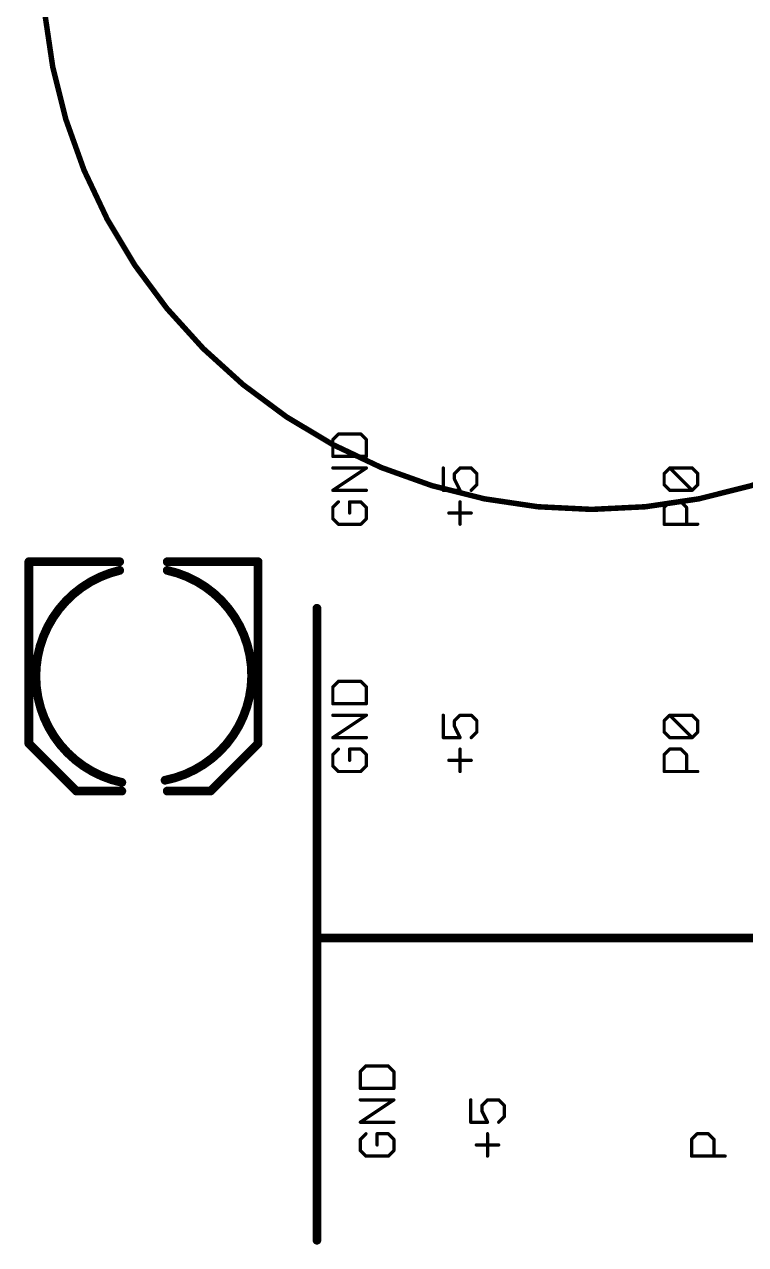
# Model space of a CAD drawing. Extents: x -0.1 to 97.9, y 0.5 to 99.
# Drawn here: x 63.09 to 79.76, y 41.81 to 70.01 of the extents above; entities that cross this region are included whole.
import ezdxf

# ---------------------------------------------------------------- set-up
doc = ezdxf.new("R2010")
doc.units = 0
doc.layers.add('21', color=253, linetype='CONTINUOUS')

msp = doc.modelspace()

# ---------------------------------------------------------------- linework, layer by layer
at = {"layer": '21'}
for points, const_width in [([(76.2, 58.801, 1), (76.2, 84.201, 1), (76.2, 58.801)], 0.127), ([(70.2367, 60.4128, 1), (70.1986, 60.4128)], 0.0381), ([(70.2042, 60.4262, 1), (70.2311, 60.3993)], 0.0381), ([(70.3469, 60.5611, 1), (70.3469, 60.523)], 0.0381), ([(70.3603, 60.5285, 1), (70.3334, 60.5555)], 0.0381), ([(70.8772, 60.5555, 1), (70.8503, 60.5285)], 0.0381), ([(70.8638, 60.523, 1), (70.8638, 60.5611)], 0.0381), ([(71.0121, 60.4128, 1), (70.974, 60.4128)], 0.0381), ([(70.9795, 60.3993, 1), (71.0065, 60.4262)], 0.0381), ([(70.2176, 60.0441, 1), (70.2176, 60.006)], 0.0381), ([(70.2176, 59.7776, 1), (70.2176, 59.7395)], 0.0381), ([(70.1986, 60.0251, 1), (70.2367, 60.0251)], 0.0381), ([(70.974, 60.0251, 1), (71.0121, 60.0251)], 0.0381), ([(71.0036, 59.7427, 1), (70.9824, 59.7744)], 0.0381), ([(70.993, 60.006, 1), (70.993, 60.0441)], 0.0381), ([(70.993, 59.7395, 1), (70.993, 59.7776)], 0.0381), ([(72.7894, 59.7585, 1), (72.7513, 59.7585)], 0.0381), ([(73.158, 59.7776, 1), (73.158, 59.7395)], 0.0381), ([(73.1715, 59.745, 1), (73.1445, 59.772)], 0.0381), ([(73.4299, 59.772, 1), (73.403, 59.745)], 0.0381), ([(73.4165, 59.7395, 1), (73.4165, 59.7776)], 0.0381), ([(78.0184, 59.772, 1), (77.9915, 59.745)], 0.0381), ([(78.005, 59.7776, 1), (78.005, 59.7395)], 0.0381), ([(78.0184, 59.745, 1), (77.9915, 59.772)], 0.0381), ([(78.5353, 59.772, 1), (78.5084, 59.745)], 0.0381), ([(78.5219, 59.7395, 1), (78.5219, 59.7776)], 0.0381), ([(73.0478, 59.6293, 1), (73.0097, 59.6293)], 0.0381), ([(73.0153, 59.6427, 1), (73.0423, 59.6158)], 0.0381), ([(73.0458, 59.5086, 1), (73.0118, 59.4915)], 0.0381), ([(73.0097, 59.5001, 1), (73.0478, 59.5001)], 0.0381), ([(73.5647, 59.6293, 1), (73.5267, 59.6293)], 0.0381), ([(73.5322, 59.6158, 1), (73.5592, 59.6427)], 0.0381), ([(77.8948, 59.6293, 1), (77.8567, 59.6293)], 0.0381), ([(77.8623, 59.6427, 1), (77.8892, 59.6158)], 0.0381), ([(78.6701, 59.6293, 1), (78.6321, 59.6293)], 0.0381), ([(78.6376, 59.6158, 1), (78.6646, 59.6427)], 0.0381), ([(70.2176, 59.2606, 1), (70.2176, 59.2225)], 0.0381), ([(70.2071, 59.2574, 1), (70.2282, 59.2257)], 0.0381), ([(70.993, 59.2225, 1), (70.993, 59.2606)], 0.0381), ([(72.7703, 59.2606, 1), (72.7703, 59.2225)], 0.0381), ([(72.7513, 59.2416, 1), (72.7894, 59.2416)], 0.0381), ([(73.141, 59.2331, 1), (73.1751, 59.2501)], 0.0381), ([(73.158, 59.2225, 1), (73.158, 59.2606)], 0.0381), ([(73.403, 59.2551, 1), (73.4299, 59.2281)], 0.0381), ([(73.5267, 59.3708, 1), (73.5647, 59.3708)], 0.0381), ([(73.5592, 59.3574, 1), (73.5322, 59.3843)], 0.0381), ([(77.8892, 59.3843, 1), (77.8623, 59.3574)], 0.0381), ([(77.8567, 59.3708, 1), (77.8948, 59.3708)], 0.0381), ([(78.005, 59.2606, 1), (78.005, 59.2225)], 0.0381), ([(77.9915, 59.2281, 1), (78.0184, 59.2551)], 0.0381), ([(78.5084, 59.2551, 1), (78.5353, 59.2281)], 0.0381), ([(78.5084, 59.2281, 1), (78.5353, 59.2551)], 0.0381), ([(78.5219, 59.2225, 1), (78.5219, 59.2606)], 0.0381), ([(78.6321, 59.3708, 1), (78.6701, 59.3708)], 0.0381), ([(78.6646, 59.3574, 1), (78.6376, 59.3843)], 0.0381), ([(70.3603, 58.9615, 1), (70.3334, 58.9885)], 0.0381), ([(70.6053, 58.9941, 1), (70.6053, 58.956)], 0.0381), ([(70.6244, 58.975, 1), (70.5863, 58.975)], 0.0381), ([(70.8772, 58.9885, 1), (70.8503, 58.9615)], 0.0381), ([(70.8638, 58.956, 1), (70.8638, 58.9941)], 0.0381), ([(73.1771, 58.975, 1), (73.139, 58.975)], 0.0381), ([(78.005, 58.9941, 1), (78.005, 58.956)], 0.0381), ([(78.0184, 58.9615, 1), (77.9915, 58.9885)], 0.0381), ([(78.2769, 58.9885, 1), (78.2499, 58.9615)], 0.0381), ([(78.2634, 58.956, 1), (78.2634, 58.9941)], 0.0381), ([(70.2042, 58.8593, 1), (70.2311, 58.8323)], 0.0381), ([(70.2367, 58.8458, 1), (70.1986, 58.8458)], 0.0381), ([(70.5863, 58.7166, 1), (70.6244, 58.7166)], 0.0381), ([(71.0121, 58.8458, 1), (70.974, 58.8458)], 0.0381), ([(70.9795, 58.8323, 1), (71.0065, 58.8593)], 0.0381), ([(72.8996, 58.7356, 1), (72.8996, 58.6975)], 0.0381), ([(73.4165, 58.6975, 1), (73.4165, 58.7356)], 0.0381), ([(77.8623, 58.8593, 1), (77.8892, 58.8323)], 0.0381), ([(77.8948, 58.8458, 1), (77.8567, 58.8458)], 0.0381), ([(78.4117, 58.8458, 1), (78.3736, 58.8458)], 0.0381), ([(78.3792, 58.8323, 1), (78.4061, 58.8593)], 0.0381), ([(70.2311, 58.6008, 1), (70.2042, 58.5739)], 0.0381), ([(70.1986, 58.5873, 1), (70.2367, 58.5873)], 0.0381), ([(70.3469, 58.4772, 1), (70.3469, 58.4391)], 0.0381), ([(70.3334, 58.4446, 1), (70.3603, 58.4716)], 0.0381), ([(70.8503, 58.4716, 1), (70.8772, 58.4446)], 0.0381), ([(70.8638, 58.4391, 1), (70.8638, 58.4772)], 0.0381), ([(70.974, 58.5873, 1), (71.0121, 58.5873)], 0.0381), ([(71.0065, 58.5739, 1), (70.9795, 58.6008)], 0.0381), ([(73.139, 58.4581, 1), (73.1771, 58.4581)], 0.0381), ([(77.8757, 58.4772, 1), (77.8757, 58.4391)], 0.0381), ([(77.8567, 58.4581, 1), (77.8948, 58.4581)], 0.0381), ([(78.3736, 58.4581, 1), (78.4117, 58.4581)], 0.0381), ([(78.6511, 58.4391, 1), (78.6511, 58.4772)], 0.0381), ([(63.2408, 57.591, 1), (63.1392, 57.591)], 0.1016), ([(63.19, 57.6418, 1), (63.19, 57.5402)], 0.1016), ([(65.29, 57.5402, 1), (65.29, 57.6418)], 0.1016), ([(66.39, 57.6418, 1), (66.39, 57.5402)], 0.1016), ([(68.5408, 57.591, 1), (68.4392, 57.591)], 0.1016), ([(68.49, 57.5402, 1), (68.49, 57.6418)], 0.1016), ([(65.29, 57.391, 0.8004), (65.34, 52.491)], 0.2032), ([(65.3016, 57.3415, 1), (65.2784, 57.4405)], 0.1016), ([(66.34, 52.541, 0.8148), (66.39, 57.391)], 0.2032), ([(66.4008, 57.4406, 1), (66.3792, 57.3414)], 0.1016), ([(69.9008, 56.515, 1), (69.7992, 56.515)], 0.1016), ([(70.2367, 54.6978, 1), (70.1986, 54.6978)], 0.0381), ([(70.2042, 54.7112, 1), (70.2311, 54.6843)], 0.0381), ([(70.3469, 54.8461, 1), (70.3469, 54.808)], 0.0381), ([(70.3603, 54.8135, 1), (70.3334, 54.8405)], 0.0381), ([(70.8772, 54.8405, 1), (70.8503, 54.8135)], 0.0381), ([(70.8638, 54.808, 1), (70.8638, 54.8461)], 0.0381), ([(71.0121, 54.6978, 1), (70.974, 54.6978)], 0.0381), ([(70.9795, 54.6843, 1), (71.0065, 54.7112)], 0.0381), ([(70.2176, 54.3291, 1), (70.2176, 54.291)], 0.0381), ([(70.1986, 54.3101, 1), (70.2367, 54.3101)], 0.0381), ([(70.974, 54.3101, 1), (71.0121, 54.3101)], 0.0381), ([(70.993, 54.291, 1), (70.993, 54.3291)], 0.0381), ([(70.2176, 54.0626, 1), (70.2176, 54.0245)], 0.0381), ([(71.0036, 54.0277, 1), (70.9824, 54.0594)], 0.0381), ([(70.993, 54.0245, 1), (70.993, 54.0626)], 0.0381), ([(72.7894, 54.0435, 1), (72.7513, 54.0435)], 0.0381), ([(73.0478, 53.9143, 1), (73.0097, 53.9143)], 0.0381), ([(73.0153, 53.9277, 1), (73.0423, 53.9008)], 0.0381), ([(73.158, 54.0626, 1), (73.158, 54.0245)], 0.0381), ([(73.1715, 54.03, 1), (73.1445, 54.057)], 0.0381), ([(73.4299, 54.057, 1), (73.403, 54.03)], 0.0381), ([(73.4165, 54.0245, 1), (73.4165, 54.0626)], 0.0381), ([(73.5647, 53.9143, 1), (73.5267, 53.9143)], 0.0381), ([(73.5322, 53.9008, 1), (73.5592, 53.9277)], 0.0381), ([(77.8948, 53.9143, 1), (77.8567, 53.9143)], 0.0381), ([(77.8623, 53.9277, 1), (77.8892, 53.9008)], 0.0381), ([(78.0184, 54.057, 1), (77.9915, 54.03)], 0.0381), ([(78.005, 54.0626, 1), (78.005, 54.0245)], 0.0381), ([(78.0184, 54.03, 1), (77.9915, 54.057)], 0.0381), ([(78.5353, 54.057, 1), (78.5084, 54.03)], 0.0381), ([(78.5219, 54.0245, 1), (78.5219, 54.0626)], 0.0381), ([(78.6701, 53.9143, 1), (78.6321, 53.9143)], 0.0381), ([(78.6376, 53.9008, 1), (78.6646, 53.9277)], 0.0381), ([(73.0458, 53.7936, 1), (73.0118, 53.7765)], 0.0381), ([(73.0097, 53.7851, 1), (73.0478, 53.7851)], 0.0381), ([(73.5267, 53.6558, 1), (73.5647, 53.6558)], 0.0381), ([(73.5592, 53.6424, 1), (73.5322, 53.6693)], 0.0381), ([(77.8892, 53.6693, 1), (77.8623, 53.6424)], 0.0381), ([(77.8567, 53.6558, 1), (77.8948, 53.6558)], 0.0381), ([(78.6321, 53.6558, 1), (78.6701, 53.6558)], 0.0381), ([(78.6646, 53.6424, 1), (78.6376, 53.6693)], 0.0381), ([(63.2259, 53.4269, 1), (63.1541, 53.3551)], 0.1016), ([(63.1392, 53.391, 1), (63.2408, 53.391)], 0.1016), ([(68.4392, 53.391, 1), (68.5408, 53.391)], 0.1016), ([(68.5259, 53.3551, 1), (68.4541, 53.4269)], 0.1016), ([(70.2176, 53.5456, 1), (70.2176, 53.5075)], 0.0381), ([(70.2071, 53.5424, 1), (70.2282, 53.5107)], 0.0381), ([(70.993, 53.5075, 1), (70.993, 53.5456)], 0.0381), ([(72.7703, 53.5456, 1), (72.7703, 53.5075)], 0.0381), ([(72.7513, 53.5266, 1), (72.7894, 53.5266)], 0.0381), ([(73.141, 53.5181, 1), (73.1751, 53.5351)], 0.0381), ([(73.158, 53.5075, 1), (73.158, 53.5456)], 0.0381), ([(73.403, 53.5401, 1), (73.4299, 53.5131)], 0.0381), ([(78.005, 53.5456, 1), (78.005, 53.5075)], 0.0381), ([(77.9915, 53.5131, 1), (78.0184, 53.5401)], 0.0381), ([(78.5084, 53.5401, 1), (78.5353, 53.5131)], 0.0381), ([(78.5084, 53.5131, 1), (78.5353, 53.5401)], 0.0381), ([(78.5219, 53.5075, 1), (78.5219, 53.5456)], 0.0381), ([(70.2042, 53.1443, 1), (70.2311, 53.1173)], 0.0381), ([(70.2367, 53.1308, 1), (70.1986, 53.1308)], 0.0381), ([(70.3603, 53.2465, 1), (70.3334, 53.2735)], 0.0381), ([(70.6053, 53.2791, 1), (70.6053, 53.241)], 0.0381), ([(70.6244, 53.26, 1), (70.5863, 53.26)], 0.0381), ([(70.5863, 53.0016, 1), (70.6244, 53.0016)], 0.0381), ([(70.8772, 53.2735, 1), (70.8503, 53.2465)], 0.0381), ([(70.8638, 53.241, 1), (70.8638, 53.2791)], 0.0381), ([(71.0121, 53.1308, 1), (70.974, 53.1308)], 0.0381), ([(70.9795, 53.1173, 1), (71.0065, 53.1443)], 0.0381), ([(72.8996, 53.0206, 1), (72.8996, 52.9825)], 0.0381), ([(73.1771, 53.26, 1), (73.139, 53.26)], 0.0381), ([(73.4165, 52.9825, 1), (73.4165, 53.0206)], 0.0381), ([(77.8623, 53.1443, 1), (77.8892, 53.1173)], 0.0381), ([(77.8948, 53.1308, 1), (77.8567, 53.1308)], 0.0381), ([(78.005, 53.2791, 1), (78.005, 53.241)], 0.0381), ([(78.0184, 53.2465, 1), (77.9915, 53.2735)], 0.0381), ([(78.2769, 53.2735, 1), (78.2499, 53.2465)], 0.0381), ([(78.2634, 53.241, 1), (78.2634, 53.2791)], 0.0381), ([(78.4117, 53.1308, 1), (78.3736, 53.1308)], 0.0381), ([(78.3792, 53.1173, 1), (78.4061, 53.1443)], 0.0381), ([(70.2311, 52.8858, 1), (70.2042, 52.8589)], 0.0381), ([(70.1986, 52.8723, 1), (70.2367, 52.8723)], 0.0381), ([(70.3469, 52.7622, 1), (70.3469, 52.7241)], 0.0381), ([(70.3334, 52.7296, 1), (70.3603, 52.7566)], 0.0381), ([(70.8503, 52.7566, 1), (70.8772, 52.7296)], 0.0381), ([(70.8638, 52.7241, 1), (70.8638, 52.7622)], 0.0381), ([(70.974, 52.8723, 1), (71.0121, 52.8723)], 0.0381), ([(71.0065, 52.8589, 1), (70.9795, 52.8858)], 0.0381), ([(73.139, 52.7431, 1), (73.1771, 52.7431)], 0.0381), ([(77.8757, 52.7622, 1), (77.8757, 52.7241)], 0.0381), ([(77.8567, 52.7431, 1), (77.8948, 52.7431)], 0.0381), ([(78.3736, 52.7431, 1), (78.4117, 52.7431)], 0.0381), ([(78.6511, 52.7241, 1), (78.6511, 52.7622)], 0.0381), ([(65.3294, 52.4413, 1), (65.3506, 52.5407)], 0.1016), ([(66.3303, 52.5909, 1), (66.3497, 52.4911)], 0.1016), ([(64.29, 52.3418, 1), (64.29, 52.2402)], 0.1016), ([(64.2541, 52.2551, 1), (64.3259, 52.3269)], 0.1016), ([(65.34, 52.2402, 1), (65.34, 52.3418)], 0.1016), ([(66.39, 52.3418, 1), (66.39, 52.2402)], 0.1016), ([(67.3541, 52.3269, 1), (67.4259, 52.2551)], 0.1016), ([(67.39, 52.2402, 1), (67.39, 52.3418)], 0.1016), ([(69.9008, 48.895, 1), (69.7992, 48.895)], 0.1016), ([(69.85, 48.9458, 1), (69.85, 48.8442)], 0.1016), ([(69.7992, 48.895, 1), (69.9008, 48.895)], 0.1016), ([(70.9819, 45.9561, 1), (70.9819, 45.918)], 0.0381), ([(70.9953, 45.9235, 1), (70.9684, 45.9505)], 0.0381), ([(71.5122, 45.9505, 1), (71.4853, 45.9235)], 0.0381), ([(71.4988, 45.918, 1), (71.4988, 45.9561)], 0.0381), ([(70.8717, 45.8078, 1), (70.8336, 45.8078)], 0.0381), ([(70.8392, 45.8212, 1), (70.8661, 45.7943)], 0.0381), ([(71.647, 45.8078, 1), (71.609, 45.8078)], 0.0381), ([(71.6145, 45.7943, 1), (71.6415, 45.8212)], 0.0381), ([(70.8526, 45.4391, 1), (70.8526, 45.401)], 0.0381), ([(70.8336, 45.4201, 1), (70.8717, 45.4201)], 0.0381), ([(71.609, 45.4201, 1), (71.647, 45.4201)], 0.0381), ([(71.628, 45.401, 1), (71.628, 45.4391)], 0.0381), ([(70.8526, 45.1726, 1), (70.8526, 45.1345)], 0.0381), ([(71.6386, 45.1377, 1), (71.6174, 45.1694)], 0.0381), ([(71.628, 45.1345, 1), (71.628, 45.1726)], 0.0381), ([(73.4244, 45.1535, 1), (73.3863, 45.1535)], 0.0381), ([(73.793, 45.1726, 1), (73.793, 45.1345)], 0.0381), ([(73.8065, 45.14, 1), (73.7795, 45.167)], 0.0381), ([(74.0649, 45.167, 1), (74.038, 45.14)], 0.0381), ([(74.0515, 45.1345, 1), (74.0515, 45.1726)], 0.0381), ([(73.6828, 45.0243, 1), (73.6447, 45.0243)], 0.0381), ([(73.6503, 45.0377, 1), (73.6773, 45.0108)], 0.0381), ([(73.6808, 44.9036, 1), (73.6468, 44.8865)], 0.0381), ([(73.6447, 44.8951, 1), (73.6828, 44.8951)], 0.0381), ([(74.1997, 45.0243, 1), (74.1617, 45.0243)], 0.0381), ([(74.1672, 45.0108, 1), (74.1942, 45.0377)], 0.0381), ([(70.8526, 44.6556, 1), (70.8526, 44.6175)], 0.0381), ([(70.8421, 44.6524, 1), (70.8632, 44.6207)], 0.0381), ([(71.628, 44.6175, 1), (71.628, 44.6556)], 0.0381), ([(73.4053, 44.6556, 1), (73.4053, 44.6175)], 0.0381), ([(73.3863, 44.6366, 1), (73.4244, 44.6366)], 0.0381), ([(73.776, 44.6281, 1), (73.8101, 44.6451)], 0.0381), ([(73.793, 44.6175, 1), (73.793, 44.6556)], 0.0381), ([(74.038, 44.6501, 1), (74.0649, 44.6231)], 0.0381), ([(74.1617, 44.7658, 1), (74.1997, 44.7658)], 0.0381), ([(74.1942, 44.7524, 1), (74.1672, 44.7793)], 0.0381), ([(70.8717, 44.2408, 1), (70.8336, 44.2408)], 0.0381), ([(70.9953, 44.3565, 1), (70.9684, 44.3835)], 0.0381), ([(71.2403, 44.3891, 1), (71.2403, 44.351)], 0.0381), ([(71.2594, 44.37, 1), (71.2213, 44.37)], 0.0381), ([(71.5122, 44.3835, 1), (71.4853, 44.3565)], 0.0381), ([(71.4988, 44.351, 1), (71.4988, 44.3891)], 0.0381), ([(71.647, 44.2408, 1), (71.609, 44.2408)], 0.0381), ([(73.8121, 44.37, 1), (73.774, 44.37)], 0.0381), ([(78.5298, 44.2408, 1), (78.4917, 44.2408)], 0.0381), ([(78.64, 44.3891, 1), (78.64, 44.351)], 0.0381), ([(78.6534, 44.3565, 1), (78.6265, 44.3835)], 0.0381), ([(78.9119, 44.3835, 1), (78.8849, 44.3565)], 0.0381), ([(78.8984, 44.351, 1), (78.8984, 44.3891)], 0.0381), ([(79.0467, 44.2408, 1), (79.0086, 44.2408)], 0.0381), ([(70.8392, 44.2543, 1), (70.8661, 44.2273)], 0.0381), ([(70.8661, 43.9958, 1), (70.8392, 43.9689)], 0.0381), ([(70.8336, 43.9823, 1), (70.8717, 43.9823)], 0.0381), ([(71.2213, 44.1116, 1), (71.2594, 44.1116)], 0.0381), ([(71.609, 43.9823, 1), (71.647, 43.9823)], 0.0381), ([(71.6145, 44.2273, 1), (71.6415, 44.2543)], 0.0381), ([(71.6415, 43.9689, 1), (71.6145, 43.9958)], 0.0381), ([(73.5346, 44.1306, 1), (73.5346, 44.0925)], 0.0381), ([(74.0515, 44.0925, 1), (74.0515, 44.1306)], 0.0381), ([(78.4973, 44.2543, 1), (78.5242, 44.2273)], 0.0381), ([(79.0142, 44.2273, 1), (79.0411, 44.2543)], 0.0381), ([(70.9819, 43.8722, 1), (70.9819, 43.8341)], 0.0381), ([(70.9684, 43.8396, 1), (70.9953, 43.8666)], 0.0381), ([(71.4853, 43.8666, 1), (71.5122, 43.8396)], 0.0381), ([(71.4988, 43.8341, 1), (71.4988, 43.8722)], 0.0381), ([(73.774, 43.8531, 1), (73.8121, 43.8531)], 0.0381), ([(78.5107, 43.8722, 1), (78.5107, 43.8341)], 0.0381), ([(78.4917, 43.8531, 1), (78.5298, 43.8531)], 0.0381), ([(79.0086, 43.8531, 1), (79.0467, 43.8531)], 0.0381), ([(79.2861, 43.8341, 1), (79.2861, 43.8722)], 0.0381), ([(69.7992, 41.91, 1), (69.9008, 41.91)], 0.1016)]:
    msp.add_lwpolyline(points, format="xyb", dxfattribs=dict(at, const_width=const_width))
for points, const_width in [([(70.3469, 60.542), (70.2176, 60.4128)], 0.0762), ([(70.2176, 60.4128), (70.2176, 60.0251)], 0.0762), ([(70.8638, 60.542), (70.3469, 60.542)], 0.0762), ([(70.993, 60.4128), (70.8638, 60.542)], 0.0762), ([(70.993, 60.0251), (70.993, 60.4128)], 0.0762), ([(70.2176, 60.0251), (70.993, 60.0251)], 0.0762), ([(70.2176, 59.2416), (70.993, 59.7585)], 0.0762), ([(70.993, 59.7585), (70.2176, 59.7585)], 0.0762), ([(72.7703, 59.7585), (72.7703, 59.2416)], 0.0762), ([(73.0288, 59.6293), (73.158, 59.7585)], 0.0762), ([(73.158, 59.7585), (73.4165, 59.7585)], 0.0762), ([(73.4165, 59.7585), (73.5457, 59.6293)], 0.0762), ([(77.8757, 59.6293), (78.005, 59.7585)], 0.0762), ([(78.005, 59.7585), (78.5219, 59.7585)], 0.0762), ([(78.5219, 59.2416), (78.005, 59.7585)], 0.0762), ([(78.5219, 59.7585), (78.6511, 59.6293)], 0.0762), ([(73.0288, 59.5001), (73.0288, 59.6293)], 0.0762), ([(73.158, 59.2416), (73.0288, 59.5001)], 0.0762), ([(73.5457, 59.6293), (73.5457, 59.3708)], 0.0762), ([(77.8757, 59.3708), (77.8757, 59.6293)], 0.0762), ([(78.6511, 59.6293), (78.6511, 59.3708)], 0.0762), ([(70.993, 59.2416), (70.2176, 59.2416)], 0.0762), ([(72.7703, 59.2416), (73.158, 59.2416)], 0.0762), ([(73.5457, 59.3708), (73.4165, 59.2416)], 0.0762), ([(78.005, 59.2416), (77.8757, 59.3708)], 0.0762), ([(78.5219, 59.2416), (78.005, 59.2416)], 0.0762), ([(78.6511, 59.3708), (78.5219, 59.2416)], 0.0762), ([(70.3469, 58.975), (70.2176, 58.8458)], 0.0762), ([(70.8638, 58.975), (70.6053, 58.975)], 0.0762), ([(70.6053, 58.975), (70.6053, 58.7166)], 0.0762), ([(70.993, 58.8458), (70.8638, 58.975)], 0.0762), ([(73.158, 58.4581), (73.158, 58.975)], 0.0762), ([(77.8757, 58.8458), (78.005, 58.975)], 0.0762), ([(78.005, 58.975), (78.2634, 58.975)], 0.0762), ([(78.2634, 58.975), (78.3926, 58.8458)], 0.0762), ([(70.2176, 58.8458), (70.2176, 58.5873)], 0.0762), ([(70.993, 58.5873), (70.993, 58.8458)], 0.0762), ([(72.8996, 58.7166), (73.4165, 58.7166)], 0.0762), ([(77.8757, 58.4581), (77.8757, 58.8458)], 0.0762), ([(78.3926, 58.8458), (78.3926, 58.4581)], 0.0762), ([(70.2176, 58.5873), (70.3469, 58.4581)], 0.0762), ([(70.3469, 58.4581), (70.8638, 58.4581)], 0.0762), ([(70.8638, 58.4581), (70.993, 58.5873)], 0.0762), ([(78.6511, 58.4581), (77.8757, 58.4581)], 0.0762), ([(63.19, 53.391), (63.19, 57.591)], 0.2032), ([(63.19, 57.591), (65.29, 57.591)], 0.2032), ([(68.49, 57.591), (66.39, 57.591)], 0.2032), ([(68.49, 57.591), (68.49, 53.391)], 0.2032), ([(69.85, 56.515), (69.85, 48.895)], 0.2032), ([(70.3469, 54.827), (70.2176, 54.6978)], 0.0762), ([(70.2176, 54.6978), (70.2176, 54.3101)], 0.0762), ([(70.8638, 54.827), (70.3469, 54.827)], 0.0762), ([(70.993, 54.6978), (70.8638, 54.827)], 0.0762), ([(70.993, 54.3101), (70.993, 54.6978)], 0.0762), ([(70.2176, 54.3101), (70.993, 54.3101)], 0.0762), ([(70.2176, 53.5266), (70.993, 54.0435)], 0.0762), ([(70.993, 54.0435), (70.2176, 54.0435)], 0.0762), ([(72.7703, 54.0435), (72.7703, 53.5266)], 0.0762), ([(73.0288, 53.9143), (73.158, 54.0435)], 0.0762), ([(73.0288, 53.7851), (73.0288, 53.9143)], 0.0762), ([(73.158, 54.0435), (73.4165, 54.0435)], 0.0762), ([(73.4165, 54.0435), (73.5457, 53.9143)], 0.0762), ([(73.5457, 53.9143), (73.5457, 53.6558)], 0.0762), ([(77.8757, 53.9143), (78.005, 54.0435)], 0.0762), ([(77.8757, 53.6558), (77.8757, 53.9143)], 0.0762), ([(78.005, 54.0435), (78.5219, 54.0435)], 0.0762), ([(78.5219, 53.5266), (78.005, 54.0435)], 0.0762), ([(78.5219, 54.0435), (78.6511, 53.9143)], 0.0762), ([(78.6511, 53.9143), (78.6511, 53.6558)], 0.0762), ([(73.158, 53.5266), (73.0288, 53.7851)], 0.0762), ([(73.5457, 53.6558), (73.4165, 53.5266)], 0.0762), ([(78.005, 53.5266), (77.8757, 53.6558)], 0.0762), ([(78.6511, 53.6558), (78.5219, 53.5266)], 0.0762), ([(64.29, 52.291), (63.19, 53.391)], 0.2032), ([(68.49, 53.391), (67.39, 52.291)], 0.2032), ([(70.993, 53.5266), (70.2176, 53.5266)], 0.0762), ([(72.7703, 53.5266), (73.158, 53.5266)], 0.0762), ([(78.5219, 53.5266), (78.005, 53.5266)], 0.0762), ([(70.3469, 53.26), (70.2176, 53.1308)], 0.0762), ([(70.2176, 53.1308), (70.2176, 52.8723)], 0.0762), ([(70.8638, 53.26), (70.6053, 53.26)], 0.0762), ([(70.6053, 53.26), (70.6053, 53.0016)], 0.0762), ([(70.993, 53.1308), (70.8638, 53.26)], 0.0762), ([(70.993, 52.8723), (70.993, 53.1308)], 0.0762), ([(72.8996, 53.0016), (73.4165, 53.0016)], 0.0762), ([(73.158, 52.7431), (73.158, 53.26)], 0.0762), ([(77.8757, 53.1308), (78.005, 53.26)], 0.0762), ([(77.8757, 52.7431), (77.8757, 53.1308)], 0.0762), ([(78.005, 53.26), (78.2634, 53.26)], 0.0762), ([(78.2634, 53.26), (78.3926, 53.1308)], 0.0762), ([(78.3926, 53.1308), (78.3926, 52.7431)], 0.0762), ([(70.2176, 52.8723), (70.3469, 52.7431)], 0.0762), ([(70.3469, 52.7431), (70.8638, 52.7431)], 0.0762), ([(70.8638, 52.7431), (70.993, 52.8723)], 0.0762), ([(78.6511, 52.7431), (77.8757, 52.7431)], 0.0762), ([(64.29, 52.291), (65.34, 52.291)], 0.2032), ([(67.39, 52.291), (66.39, 52.291)], 0.2032), ([(69.85, 41.91), (69.85, 48.895)], 0.2032), ([(69.85, 48.895), (90.17, 48.895)], 0.2032), ([(70.9819, 45.937), (70.8526, 45.8078)], 0.0762), ([(71.4988, 45.937), (70.9819, 45.937)], 0.0762), ([(71.628, 45.8078), (71.4988, 45.937)], 0.0762), ([(70.8526, 45.8078), (70.8526, 45.4201)], 0.0762), ([(71.628, 45.4201), (71.628, 45.8078)], 0.0762), ([(70.8526, 45.4201), (71.628, 45.4201)], 0.0762), ([(70.8526, 44.6366), (71.628, 45.1535)], 0.0762), ([(71.628, 45.1535), (70.8526, 45.1535)], 0.0762), ([(73.4053, 45.1535), (73.4053, 44.6366)], 0.0762), ([(73.6638, 45.0243), (73.793, 45.1535)], 0.0762), ([(73.793, 45.1535), (74.0515, 45.1535)], 0.0762), ([(74.0515, 45.1535), (74.1807, 45.0243)], 0.0762), ([(73.6638, 44.8951), (73.6638, 45.0243)], 0.0762), ([(73.793, 44.6366), (73.6638, 44.8951)], 0.0762), ([(74.1807, 45.0243), (74.1807, 44.7658)], 0.0762), ([(71.628, 44.6366), (70.8526, 44.6366)], 0.0762), ([(73.4053, 44.6366), (73.793, 44.6366)], 0.0762), ([(74.1807, 44.7658), (74.0515, 44.6366)], 0.0762), ([(70.9819, 44.37), (70.8526, 44.2408)], 0.0762), ([(70.8526, 44.2408), (70.8526, 43.9823)], 0.0762), ([(71.4988, 44.37), (71.2403, 44.37)], 0.0762), ([(71.2403, 44.37), (71.2403, 44.1116)], 0.0762), ([(71.628, 44.2408), (71.4988, 44.37)], 0.0762), ([(71.628, 43.9823), (71.628, 44.2408)], 0.0762), ([(73.793, 43.8531), (73.793, 44.37)], 0.0762), ([(78.5107, 44.2408), (78.64, 44.37)], 0.0762), ([(78.5107, 43.8531), (78.5107, 44.2408)], 0.0762), ([(78.64, 44.37), (78.8984, 44.37)], 0.0762), ([(78.8984, 44.37), (79.0276, 44.2408)], 0.0762), ([(79.0276, 44.2408), (79.0276, 43.8531)], 0.0762), ([(70.8526, 43.9823), (70.9819, 43.8531)], 0.0762), ([(71.4988, 43.8531), (71.628, 43.9823)], 0.0762), ([(73.5346, 44.1116), (74.0515, 44.1116)], 0.0762), ([(70.9819, 43.8531), (71.4988, 43.8531)], 0.0762), ([(79.2861, 43.8531), (78.5107, 43.8531)], 0.0762)]:
    msp.add_lwpolyline(points, dxfattribs=dict(at, const_width=const_width))

doc.saveas('drawing.dxf')
